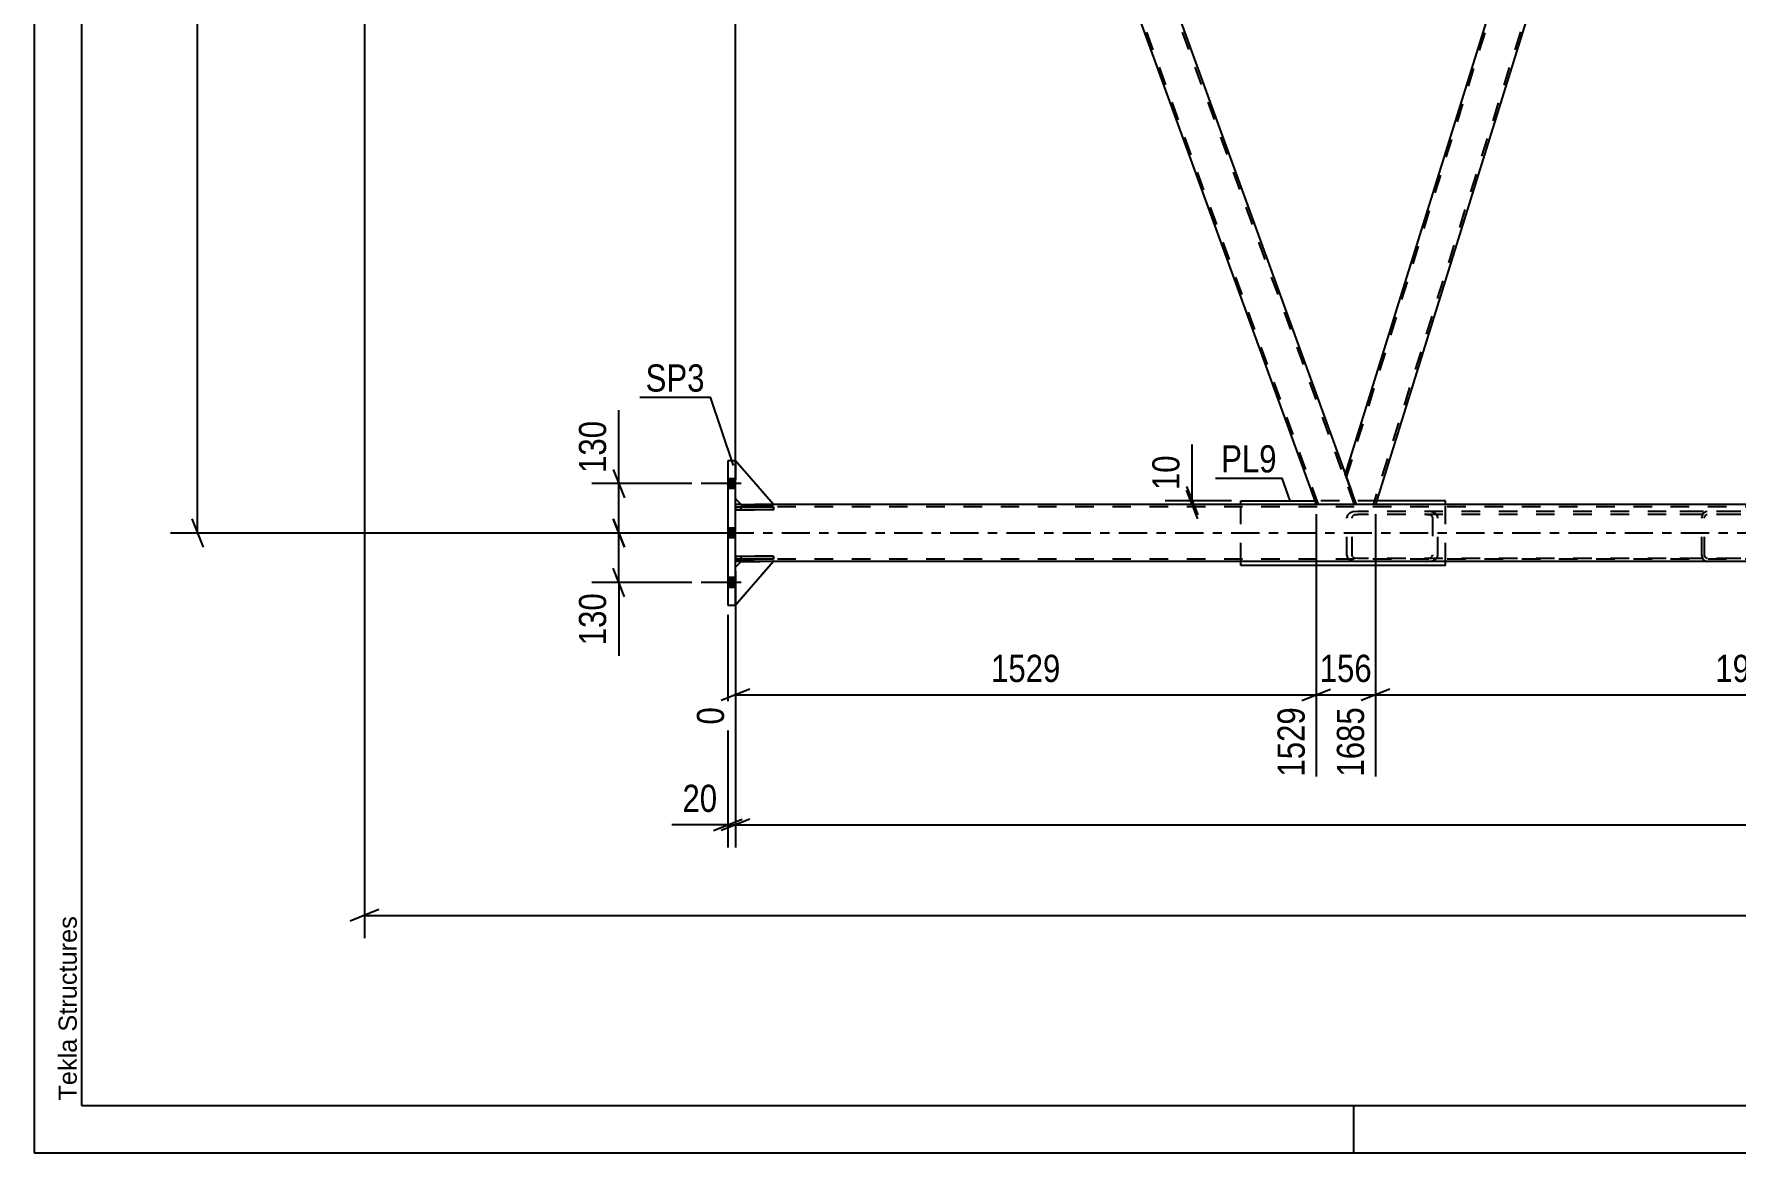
# Model space of a CAD drawing. Header units: millimetres. Extents: x -808 to 381, y -747 to 94.
# Drawn here: x -807.9 to -628.6, y -746.7 to -628.9 of the extents above; entities that cross this region are included whole.
import ezdxf

# ---------------------------------------------------------------- set-up
doc = ezdxf.new("R2010")
doc.units = ezdxf.units.MM
doc.linetypes.add('DXK_LINE_DOT2', pattern=[3.9198, 1.9599, -1.9599])
doc.linetypes.add('DXK_LINE_DOT3', pattern=[5.9187, 2.979, -0.9799, 0.9799, -0.9799])
doc.styles.add('Arial', font='arial.ttf', dxfattribs={"height": 0.2})
doc.styles.add('Arial Narrow', font='ARIALN.TTF', dxfattribs={"height": 0.2})

# ---------------------------------------------------------------- blocks, each defined once
blk = doc.blocks.new('Unknown-232923327-64945')
at = {"color": 5, "linetype": 'Continuous'}
for p, q in [((-807.88, 94.32), (-807.88, -746.68)), ((-802.88, 89.32), (-802.88, -741.68)), ((-802.88, -741.68), (376.12, -741.68)), ((-668.88, -746.68), (-668.88, -741.68)), ((-807.88, -746.68), (381.12, -746.68))]:
    blk.add_line(p, q, dxfattribs=at)
at = {"color": 174, "linetype": 'Continuous', "style": 'Arial'}
blk.add_text('Tekla Structures', height=1.9102, rotation=90, dxfattribs=at).set_placement((-803.38, -741.18))
blk = doc.blocks.new('Part-232923327-77260 - 77190')
at = {"color": 2, "linetype": 'Continuous'}
for p, q in [((-633.48, -558.7), (-669.79, -675.17)), ((-631.3, -558.7), (-630.22, -561.67)), ((-630.22, -561.67), (-666.61, -678.42)), ((-668.6, -678.42), (-669.79, -675.17))]:
    blk.add_line(p, q, dxfattribs=at)
at = {"color": 7, "linetype": 'DXK_LINE_DOT2'}
for p, q in [((-669.65, -675.54), (-633.23, -558.7)), ((-633.48, -558.7), (-631.3, -558.7)), ((-630.35, -561.3), (-666.86, -678.42)), ((-666.61, -678.42), (-668.6, -678.42))]:
    blk.add_line(p, q, dxfattribs=at)
blk = doc.blocks.new('Part-232923327-77263 - 77190')
at = {"color": 2, "linetype": 'Continuous'}
for p, q in [((-734.01, -673.82), (-734.81, -673.82)), ((-734.81, -673.82), (-734.81, -689.02)), ((-734.01, -689.02), (-734.01, -673.82)), ((-734.81, -689.02), (-734.01, -689.02))]:
    blk.add_line(p, q, dxfattribs=at)
blk = doc.blocks.new('Part-232923327-77387 - 77190')
at = {"color": 2, "linetype": 'Continuous'}
for p, q in [((-733.41, -684.42), (-734.01, -685.02)), ((-730.01, -684.42), (-734.01, -689.02)), ((-730.01, -684.42), (-733.41, -684.42))]:
    blk.add_line(p, q, dxfattribs=at)
at = {"color": 7, "linetype": 'DXK_LINE_DOT2'}
blk.add_line((-734.01, -689.02), (-734.01, -685.02), dxfattribs=at)
blk = doc.blocks.new('Part-232923327-77283 - 77190')
at = {"color": 7, "linetype": 'DXK_LINE_DOT2'}
for p, q in [((-628.74, -679.14), (-634.57, -679.14)), ((-631.88, -679.19), (-632.07, -679.33)), ((-631.66, -679.14), (-631.88, -679.19)), ((-628.74, -679.46), (-634.57, -679.46)), ((-632.2, -679.53), (-632.24, -679.78)), ((-632.24, -683.78), (-632.24, -679.78)), ((-632.07, -679.33), (-632.2, -679.53)), ((-631.95, -679.78), (-631.93, -679.66)), ((-631.95, -683.78), (-631.95, -679.78)), ((-631.93, -679.66), (-631.86, -679.55)), ((-631.86, -679.55), (-631.77, -679.48)), ((-631.77, -679.48), (-631.66, -679.46)), ((-628.74, -684.1), (-634.57, -684.1)), ((-628.74, -684.42), (-634.57, -684.42)), ((-632.24, -683.78), (-632.2, -684.02)), ((-632.2, -684.02), (-632.07, -684.23)), ((-632.07, -684.23), (-631.88, -684.37)), ((-631.93, -683.9), (-631.95, -683.78)), ((-631.86, -684.01), (-631.93, -683.9)), ((-631.88, -684.37), (-631.66, -684.42)), ((-631.77, -684.08), (-631.86, -684.01)), ((-631.66, -684.1), (-631.77, -684.08))]:
    blk.add_line(p, q, dxfattribs=at)
blk = doc.blocks.new('Part-232923327-77225 - 77190')
at = {"color": 7, "linetype": 'DXK_LINE_DOT2'}
for p, q in [((-668.47, -679.14), (-668.92, -679.19)), ((-620.3, -679.14), (-668.47, -679.14)), ((-660.75, -679.19), (-661.19, -679.14)), ((-669.55, -679.53), (-669.64, -679.78)), ((-669.64, -683.78), (-669.64, -679.78)), ((-669.06, -679.78), (-669.01, -679.66)), ((-669.06, -683.78), (-669.06, -679.78)), ((-668.7, -679.48), (-668.47, -679.46)), ((-620.3, -679.46), (-668.47, -679.46)), ((-661.19, -679.46), (-660.97, -679.48)), ((-660.66, -679.66), (-660.61, -679.78)), ((-660.61, -679.78), (-660.61, -683.78)), ((-660.03, -679.78), (-660.12, -679.53)), ((-660.03, -683.78), (-660.03, -679.78)), ((-669.64, -683.78), (-669.55, -684.02)), ((-669.01, -683.9), (-669.06, -683.78)), ((-668.92, -684.37), (-668.47, -684.42)), ((-668.47, -684.1), (-668.7, -684.08)), ((-620.3, -684.1), (-668.47, -684.1)), ((-620.3, -684.42), (-668.47, -684.42)), ((-668.47, -684.42), (-668.47, -684.42)), ((-660.97, -684.08), (-661.19, -684.1)), ((-661.19, -684.42), (-660.86, -684.38)), ((-660.86, -684.38), (-660.75, -684.37)), ((-660.61, -683.78), (-660.66, -683.9)), ((-660.12, -684.02), (-660.03, -683.78))]:
    blk.add_line(p, q, dxfattribs=at)
for centre, radius, start, end in [((-668.74, -680.26), 1.09, 99.5182, 138.0637), ((-660.93, -680.26), 1.09, 41.9363, 80.4819), ((-668.61, -680.02), 0.545, 99.5182, 138.0637), ((-661.06, -680.02), 0.545, 41.9363, 80.4819), ((-668.74, -683.3), 1.09, 221.9363, 260.4819), ((-668.61, -683.54), 0.545, 221.9363, 260.4819), ((-661.06, -683.54), 0.545, 279.5182, 318.0637), ((-660.93, -683.3), 1.09, 279.5182, 318.0637)]:
    blk.add_arc(centre, radius, start, end, dxfattribs=at)
blk = doc.blocks.new('Part-232923327-77383 - 77190')
at = {"color": 2, "linetype": 'Continuous'}
for p, q in [((-734.01, -683.86), (-730.01, -683.86)), ((-734.01, -684.18), (-734.01, -683.86)), ((-730.01, -684.18), (-734.01, -684.18)), ((-730.01, -683.86), (-730.01, -684.18))]:
    blk.add_line(p, q, dxfattribs=at)
at = {"color": 7, "linetype": 'DXK_LINE_DOT2'}
blk.add_line((-733.41, -684.18), (-733.41, -683.86), dxfattribs=at)
blk = doc.blocks.new('Part-232923327-77252 - 77190')
at = {"color": 7, "linetype": 'DXK_LINE_DOT2'}
for p, q in [((-627.04, -558.7), (-631.3, -558.7)), ((-630.22, -561.67), (-631.3, -558.7)), ((-631.04, -558.7), (-587.47, -678.42)), ((-583.72, -678.42), (-627.3, -558.7)), ((-583.47, -678.42), (-584.65, -675.17)), ((-587.73, -678.42), (-583.47, -678.42))]:
    blk.add_line(p, q, dxfattribs=at)
at = {"color": 2, "linetype": 'Continuous'}
for p, q in [((-584.65, -675.17), (-627.04, -558.7)), ((-587.73, -678.42), (-630.22, -561.67))]:
    blk.add_line(p, q, dxfattribs=at)
blk = doc.blocks.new('Part-232923327-77253 - 77190')
at = {"color": 2, "linetype": 'Continuous'}
for p, q in [((-716.43, -558.7), (-672.86, -678.42)), ((-712.18, -558.7), (-669.79, -675.17))]:
    blk.add_line(p, q, dxfattribs=at)
at = {"color": 7, "linetype": 'DXK_LINE_DOT2'}
for p, q in [((-712.18, -558.7), (-716.43, -558.7)), ((-672.6, -678.42), (-716.18, -558.7)), ((-712.43, -558.7), (-668.86, -678.42)), ((-669.79, -675.17), (-668.6, -678.42)), ((-668.6, -678.42), (-672.86, -678.42))]:
    blk.add_line(p, q, dxfattribs=at)
blk = doc.blocks.new('Part-232923327-77308 - 77190')
at = {"color": 2, "linetype": 'Continuous'}
for p, q in [((-680.78, -678.42), (-680.78, -678.02)), ((-680.78, -678.02), (-673.01, -678.02)), ((-659.23, -678.02), (-666.49, -678.02)), ((-659.23, -678.42), (-659.23, -678.02)), ((-680.78, -684.82), (-680.78, -684.42)), ((-659.23, -684.82), (-659.23, -684.42)), ((-659.23, -684.82), (-680.78, -684.82))]:
    blk.add_line(p, q, dxfattribs=at)
at = {"color": 7, "linetype": 'DXK_LINE_DOT2'}
for p, q in [((-680.78, -684.42), (-680.78, -678.42)), ((-666.49, -678.02), (-673.01, -678.02)), ((-659.23, -684.42), (-659.23, -678.42))]:
    blk.add_line(p, q, dxfattribs=at)
blk = doc.blocks.new('Part-232923327-77354 - 77190')
at = {"color": 2, "linetype": 'Continuous'}
for p, q in [((-733.41, -678.42), (-734.01, -678.42)), ((-57.35, -678.42), (-730.01, -678.42)), ((-733.41, -684.42), (-734.01, -684.42)), ((-57.35, -684.42), (-730.01, -684.42))]:
    blk.add_line(p, q, dxfattribs=at)
at = {"color": 7, "linetype": 'DXK_LINE_DOT2'}
for p, q in [((-734.01, -684.42), (-734.01, -678.42)), ((-57.35, -678.66), (-734.01, -678.66)), ((-730.01, -678.42), (-733.41, -678.42)), ((-57.35, -684.18), (-734.01, -684.18)), ((-730.01, -684.42), (-733.41, -684.42))]:
    blk.add_line(p, q, dxfattribs=at)
at = {"color": 7, "linetype": 'DXK_LINE_DOT3'}
blk.add_line((-57.35, -681.42), (-734.01, -681.42), dxfattribs=at)
blk = doc.blocks.new('Part-232923327-77380 - 77190')
at = {"color": 7, "linetype": 'DXK_LINE_DOT2'}
for p, q in [((-730.01, -678.66), (-734.01, -678.66)), ((-734.01, -678.66), (-734.01, -678.98)), ((-734.01, -678.98), (-730.01, -678.98)), ((-733.41, -678.98), (-733.41, -678.66)), ((-730.01, -678.98), (-730.01, -678.66))]:
    blk.add_line(p, q, dxfattribs=at)
blk = doc.blocks.new('Part-232923327-77381 - 77190')
at = {"color": 7, "linetype": 'DXK_LINE_DOT2'}
for p, q in [((-730.01, -683.86), (-734.01, -683.86)), ((-734.01, -683.86), (-734.01, -684.18)), ((-734.01, -684.18), (-730.01, -684.18)), ((-733.41, -684.18), (-733.41, -683.86)), ((-730.01, -684.18), (-730.01, -683.86))]:
    blk.add_line(p, q, dxfattribs=at)
blk = doc.blocks.new('Part-232923327-77382 - 77190')
at = {"color": 2, "linetype": 'Continuous'}
for p, q in [((-734.01, -678.66), (-730.01, -678.66)), ((-734.01, -678.98), (-734.01, -678.66)), ((-730.01, -678.98), (-734.01, -678.98)), ((-730.01, -678.66), (-730.01, -678.98))]:
    blk.add_line(p, q, dxfattribs=at)
at = {"color": 7, "linetype": 'DXK_LINE_DOT2'}
blk.add_line((-733.41, -678.98), (-733.41, -678.66), dxfattribs=at)
blk = doc.blocks.new('Part-232923327-77384 - 77190')
at = {"color": 7, "linetype": 'DXK_LINE_DOT2'}
for p, q in [((-730.01, -678.42), (-734.01, -673.82)), ((-734.01, -673.82), (-734.01, -677.82)), ((-734.01, -677.82), (-733.41, -678.42)), ((-733.41, -678.42), (-730.01, -678.42))]:
    blk.add_line(p, q, dxfattribs=at)
blk = doc.blocks.new('Part-232923327-77385 - 77190')
at = {"color": 2, "linetype": 'Continuous'}
for p, q in [((-730.01, -678.42), (-734.01, -673.82)), ((-734.01, -677.82), (-733.41, -678.42)), ((-733.41, -678.42), (-730.01, -678.42))]:
    blk.add_line(p, q, dxfattribs=at)
at = {"color": 7, "linetype": 'DXK_LINE_DOT2'}
blk.add_line((-734.01, -673.82), (-734.01, -677.82), dxfattribs=at)
blk = doc.blocks.new('Part-232923327-77386 - 77190')
at = {"color": 7, "linetype": 'DXK_LINE_DOT2'}
for p, q in [((-734.01, -685.02), (-733.41, -684.42)), ((-730.01, -684.42), (-734.01, -689.02)), ((-733.41, -684.42), (-730.01, -684.42)), ((-734.01, -689.02), (-734.01, -685.02))]:
    blk.add_line(p, q, dxfattribs=at)
blk = doc.blocks.new('Bolt-232923327-77424 - 77190')
at = {"linetype": 'Continuous'}
for points in [[(-734.01, -676.74), (-734.01, -675.7), (-734.81, -675.7), (-734.81, -676.74)], [(-734.01, -676.74), (-734.01, -675.7), (-734.81, -675.7), (-734.81, -676.74)], [(-734.01, -676.74), (-734.01, -675.7), (-734.81, -675.7), (-734.81, -676.74)], [(-734.01, -681.94), (-734.01, -680.9), (-734.81, -680.9), (-734.81, -681.94)], [(-734.01, -681.94), (-734.01, -680.9), (-734.81, -680.9), (-734.81, -681.94)], [(-734.01, -687.14), (-734.01, -686.1), (-734.81, -686.1), (-734.81, -687.14)], [(-734.01, -687.14), (-734.01, -686.1), (-734.81, -686.1), (-734.81, -687.14)], [(-734.01, -687.14), (-734.01, -686.1), (-734.81, -686.1), (-734.81, -687.14)]]:
    blk.add_hatch(color=1, dxfattribs=at).paths.add_polyline_path(points)
at = {"color": 1, "linetype": 'Continuous'}
for p, q in [((-734.01, -675.7), (-734.81, -675.7)), ((-734.01, -675.7), (-734.81, -675.7)), ((-734.01, -675.7), (-734.81, -675.7)), ((-733.41, -676.22), (-737.61, -676.22)), ((-733.41, -676.22), (-737.61, -676.22)), ((-733.41, -676.22), (-737.61, -676.22)), ((-734.01, -676.74), (-734.81, -676.74)), ((-734.01, -676.74), (-734.81, -676.74)), ((-734.01, -676.74), (-734.81, -676.74)), ((-734.01, -680.9), (-734.81, -680.9)), ((-734.01, -680.9), (-734.81, -680.9)), ((-733.41, -681.42), (-737.61, -681.42)), ((-733.41, -681.42), (-737.61, -681.42)), ((-734.01, -681.94), (-734.81, -681.94)), ((-734.01, -681.94), (-734.81, -681.94)), ((-734.01, -686.1), (-734.81, -686.1)), ((-734.01, -686.1), (-734.81, -686.1)), ((-734.01, -686.1), (-734.81, -686.1)), ((-733.41, -686.62), (-737.61, -686.62)), ((-733.41, -686.62), (-737.61, -686.62)), ((-733.41, -686.62), (-737.61, -686.62)), ((-734.01, -687.14), (-734.81, -687.14)), ((-734.01, -687.14), (-734.81, -687.14)), ((-734.01, -687.14), (-734.81, -687.14))]:
    blk.add_line(p, q, dxfattribs=at)
blk = doc.blocks.new('StraightDimension-232923327-108410 - 77190')
at = {"color": 7, "linetype": 'Continuous'}
for p, q in [((-790.05, -557.56), (-791.25, -554.56)), ((-774.08, -556.06), (-793.5, -556.06)), ((-790.65, -681.42), (-790.65, -556.06)), ((-791.25, -679.92), (-790.05, -682.92)), ((-735.81, -681.42), (-793.5, -681.42))]:
    blk.add_line(p, q, dxfattribs=at)
at = {"color": 0}
blk.add_wipeout([(-791.4, -614.49), (-795.6, -614.49), (-795.6, -623), (-791.4, -623)], dxfattribs=at)
at = {"color": 3, "style": 'Arial Narrow'}
blk.add_text('3134', height=2.863, rotation=90.0002, dxfattribs=at).set_placement((-792, -622.4))
blk = doc.blocks.new('StraightDimension-232923327-160043 - 77190')
at = {"color": 7, "linetype": 'Continuous'}
for p, q in [((-746.88, -679.92), (-745.68, -682.92)), ((-735.01, -681.42), (-749.13, -681.42)), ((-746.28, -686.62), (-746.28, -681.42)), ((-745.68, -688.12), (-746.88, -685.12)), ((-738.61, -686.62), (-749.13, -686.62))]:
    blk.add_line(p, q, dxfattribs=at)
at = {"color": 0}
blk.add_wipeout([(-747.03, -687.14), (-751.23, -687.14), (-751.23, -693.83), (-747.03, -693.83)], dxfattribs=at)
at = {"color": 7, "linetype": 'Continuous'}
blk.add_line((-746.28, -686.62), (-746.28, -694.35), dxfattribs=at)
blk.add_line((-746.28, -686.62), (-746.28, -694.35), dxfattribs=at)
at = {"color": 3, "style": 'Arial Narrow'}
blk.add_text('130', height=2.863, rotation=90.0002, dxfattribs=at).set_placement((-747.63, -693.23))
blk = doc.blocks.new('StraightDimension-232923327-99634 - 77190')
at = {"color": 7, "linetype": 'Continuous'}
for p, q in [((-672.86, -679.42), (-672.86, -707.06)), ((-666.61, -679.42), (-666.61, -707.06)), ((-674.36, -699.05), (-671.36, -697.85)), ((-672.86, -698.45), (-666.61, -698.45)), ((-665.11, -697.85), (-668.11, -699.05))]:
    blk.add_line(p, q, dxfattribs=at)
at = {"color": 0}
blk.add_wipeout([(-666.39, -697.7), (-666.39, -693.5), (-673.08, -693.5), (-673.08, -697.7)], dxfattribs=at)
at = {"color": 0, "linetype": 'Continuous'}
blk.add_wipeout([(-667.21, -699.15), (-671.41, -699.15), (-671.41, -707.66), (-667.21, -707.66)], dxfattribs=at)
at = {"color": 3, "style": 'Arial Narrow'}
blk.add_text('156', height=2.863, dxfattribs=at).set_placement((-672.48, -697.1))
at = {"color": 3, "linetype": 'Continuous', "style": 'Arial Narrow'}
blk.add_text('1685', height=2.863, rotation=90.0002, dxfattribs=at).set_placement((-667.81, -707.06))
blk = doc.blocks.new('StraightDimension-232923327-98972 - 77190')
at = {"color": 7, "linetype": 'Continuous'}
for p, q in [((-734.01, -690.02), (-734.01, -714.53)), ((-732.51, -711.53), (-735.51, -712.73)), ((-734.01, -712.13), (-45.25, -712.13))]:
    blk.add_line(p, q, dxfattribs=at)
blk = doc.blocks.new('StraightDimension-232923327-98973 - 77190')
at = {"color": 7, "linetype": 'Continuous'}
for p, q in [((-734.81, -690.02), (-734.81, -714.53)), ((-734.01, -690.02), (-734.01, -714.53)), ((-736.31, -712.73), (-733.31, -711.53)), ((-732.51, -711.53), (-735.51, -712.73)), ((-734.81, -712.13), (-734.01, -712.13))]:
    blk.add_line(p, q, dxfattribs=at)
at = {"color": 0}
blk.add_wipeout([(-735.33, -711.38), (-735.33, -707.18), (-740.19, -707.18), (-740.19, -711.38)], dxfattribs=at)
at = {"color": 7, "linetype": 'Continuous'}
blk.add_line((-734.81, -712.13), (-740.72, -712.13), dxfattribs=at)
blk.add_line((-734.81, -712.13), (-740.72, -712.13), dxfattribs=at)
at = {"color": 3, "style": 'Arial Narrow'}
blk.add_text('20', height=2.863, dxfattribs=at).set_placement((-739.59, -710.78))
blk = doc.blocks.new('StraightDimension-232923327-99038 - 77190')
at = {"color": 7, "linetype": 'Continuous'}
for p, q in [((-773.08, -563.56), (-773.08, -724.07)), ((-771.58, -721.07), (-774.58, -722.27)), ((-773.08, -721.67), (-44.45, -721.67))]:
    blk.add_line(p, q, dxfattribs=at)
blk = doc.blocks.new('StraightDimension-232923327-99633 - 77190')
at = {"color": 7, "linetype": 'Continuous'}
for p, q in [((-666.61, -679.42), (-666.61, -707.06)), ((-587.73, -679.42), (-587.73, -707.06)), ((-665.11, -697.85), (-668.11, -699.05)), ((-666.61, -698.45), (-587.73, -698.45)), ((-589.23, -699.05), (-586.23, -697.85))]:
    blk.add_line(p, q, dxfattribs=at)
at = {"color": 0}
blk.add_wipeout([(-622.91, -697.7), (-622.91, -693.5), (-631.42, -693.5), (-631.42, -697.7)], dxfattribs=at)
at = {"color": 0, "linetype": 'Continuous'}
blk.add_wipeout([(-588.33, -699.15), (-592.53, -699.15), (-592.53, -707.66), (-588.33, -707.66)], dxfattribs=at)
at = {"color": 3, "style": 'Arial Narrow'}
blk.add_text('1972', height=2.863, dxfattribs=at).set_placement((-630.82, -697.1))
at = {"color": 3, "linetype": 'Continuous', "style": 'Arial Narrow'}
blk.add_text('3657', height=2.863, rotation=90.0002, dxfattribs=at).set_placement((-588.93, -707.06))
blk = doc.blocks.new('StraightDimension-232923327-99635 - 77190')
at = {"color": 7, "linetype": 'Continuous'}
for p, q in [((-672.86, -679.42), (-672.86, -707.06)), ((-734.01, -685.42), (-734.01, -701.58)), ((-732.51, -697.85), (-735.51, -699.05)), ((-734.01, -698.45), (-672.86, -698.45)), ((-674.36, -699.05), (-671.36, -697.85))]:
    blk.add_line(p, q, dxfattribs=at)
at = {"color": 0}
blk.add_wipeout([(-699.18, -697.7), (-699.18, -693.5), (-707.69, -693.5), (-707.69, -697.7)], dxfattribs=at)
at = {"color": 0, "linetype": 'Continuous'}
for points in [[(-734.61, -699.15), (-738.81, -699.15), (-738.81, -702.18), (-734.61, -702.18)], [(-673.46, -699.15), (-677.66, -699.15), (-677.66, -707.66), (-673.46, -707.66)]]:
    blk.add_wipeout(points, dxfattribs=at)
at = {"color": 3, "style": 'Arial Narrow'}
blk.add_text('1529', height=2.863, dxfattribs=at).set_placement((-707.09, -697.1))
at = {"color": 3, "linetype": 'Continuous', "style": 'Arial Narrow'}
for s, height, p in [('0', 2.86, (-735.21, -701.58)), ('1529', 2.863, (-674.06, -707.06))]:
    blk.add_text(s, height=height, rotation=90.0002, dxfattribs=at).set_placement(p)
blk = doc.blocks.new('StraightDimension-232923327-100186 - 77190')
at = {"color": 7, "linetype": 'Continuous'}
for p, q in [((-772.44, -559.7), (-772.44, -627.42)), ((-734.01, -677.42), (-734.01, -622.17)), ((-770.94, -624.42), (-773.94, -625.62)), ((-772.44, -625.02), (-734.01, -625.02)), ((-735.51, -625.62), (-732.51, -624.42))]:
    blk.add_line(p, q, dxfattribs=at)
at = {"color": 0}
blk.add_wipeout([(-748.97, -624.27), (-748.97, -620.07), (-757.48, -620.07), (-757.48, -624.27)], dxfattribs=at)
at = {"color": 3, "style": 'Arial Narrow'}
blk.add_text('1145', height=2.863, dxfattribs=at).set_placement((-756.88, -623.67))
blk = doc.blocks.new('StraightDimension-232923327-160042 - 77190')
at = {"color": 7, "linetype": 'Continuous'}
for p, q in [((-746.88, -674.72), (-745.68, -677.72)), ((-738.61, -676.22), (-749.13, -676.22)), ((-746.28, -681.42), (-746.28, -676.22)), ((-745.68, -682.92), (-746.88, -679.92)), ((-735.01, -681.42), (-749.13, -681.42))]:
    blk.add_line(p, q, dxfattribs=at)
at = {"color": 0}
blk.add_wipeout([(-747.03, -669.01), (-751.23, -669.01), (-751.23, -675.69), (-747.03, -675.69)], dxfattribs=at)
at = {"color": 7, "linetype": 'Continuous'}
blk.add_line((-746.28, -676.22), (-746.28, -668.49), dxfattribs=at)
blk.add_line((-746.28, -676.22), (-746.28, -668.49), dxfattribs=at)
at = {"color": 3, "style": 'Arial Narrow'}
blk.add_text('130', height=2.863, rotation=90.0002, dxfattribs=at).set_placement((-747.63, -675.09))
blk = doc.blocks.new('StraightDimension-232923327-160069 - 77190')
at = {"color": 7, "linetype": 'Continuous'}
for p, q in [((-686.5, -676.52), (-685.3, -679.52)), ((-685.3, -679.92), (-686.5, -676.92)), ((-681.78, -678.02), (-688.75, -678.02)), ((-681.78, -678.42), (-688.75, -678.42)), ((-685.9, -678.42), (-685.9, -678.02))]:
    blk.add_line(p, q, dxfattribs=at)
at = {"color": 0}
blk.add_wipeout([(-686.65, -672.64), (-690.85, -672.64), (-690.85, -677.5), (-686.65, -677.5)], dxfattribs=at)
at = {"color": 7, "linetype": 'Continuous'}
blk.add_line((-685.9, -678.02), (-685.9, -672.11), dxfattribs=at)
blk.add_line((-685.9, -678.02), (-685.9, -672.11), dxfattribs=at)
at = {"color": 3, "style": 'Arial Narrow'}
blk.add_text('10', height=2.863, rotation=90.0002, dxfattribs=at).set_placement((-687.25, -676.9))
blk = doc.blocks.new('Mark-232923327-100522 - 77190')
at = {"color": 0}
blk.add_wipeout([(-737.25, -666.53), (-737.25, -663.53), (-743.47, -663.53), (-743.47, -666.53)], dxfattribs=at)
blk.add_wipeout([(-737.25, -666.53), (-737.25, -663.53), (-743.47, -663.53), (-743.47, -666.53)], dxfattribs=at)
at = {"color": 30, "linetype": 'Continuous'}
for p in [(-744.07, -667.13), (-734.22, -674.31)]:
    blk.add_line(p, (-736.65, -667.13), dxfattribs=at)
at = {"color": 3, "style": 'Arial Narrow'}
blk.add_text('SP3', height=2.863, dxfattribs=at).set_placement((-743.47, -666.53))
blk = doc.blocks.new('Mark-232923327-160085 - 77190')
at = {"color": 0}
blk.add_wipeout([(-677.02, -675.04), (-677.02, -672.04), (-682.86, -672.04), (-682.86, -675.04)], dxfattribs=at)
blk.add_wipeout([(-677.02, -675.04), (-677.02, -672.04), (-682.86, -672.04), (-682.86, -675.04)], dxfattribs=at)
at = {"color": 30, "linetype": 'Continuous'}
for p in [(-683.46, -675.64), (-675.56, -678.13)]:
    blk.add_line(p, (-676.42, -675.64), dxfattribs=at)
at = {"color": 3, "style": 'Arial Narrow'}
blk.add_text('PL9', height=2.863, dxfattribs=at).set_placement((-682.86, -675.04))

msp = doc.modelspace()

# ---------------------------------------------------------------- block references
for name in ['Unknown-232923327-64945', 'Part-232923327-77253 - 77190', 'Part-232923327-77260 - 77190', 'Part-232923327-77252 - 77190', 'Part-232923327-77263 - 77190', 'Part-232923327-77384 - 77190', 'Part-232923327-77385 - 77190', 'Bolt-232923327-77424 - 77190', 'Part-232923327-77354 - 77190', 'Part-232923327-77380 - 77190', 'Part-232923327-77382 - 77190', 'Part-232923327-77308 - 77190', 'Part-232923327-77225 - 77190', 'Part-232923327-77283 - 77190', 'Part-232923327-77383 - 77190', 'Part-232923327-77381 - 77190', 'Part-232923327-77387 - 77190', 'Part-232923327-77386 - 77190']:
    msp.add_blockref(name, (0, 0))

# ---------------------------------------------------------------- next in the draw order: block references
for name in ['StraightDimension-232923327-108410 - 77190', 'StraightDimension-232923327-99634 - 77190']:
    msp.add_blockref(name, (0, 0))

# ---------------------------------------------------------------- next in the draw order: block references
msp.add_blockref('StraightDimension-232923327-160043 - 77190', (0, 0))

# ---------------------------------------------------------------- next in the draw order: block references
msp.add_blockref('StraightDimension-232923327-98972 - 77190', (0, 0))

# ---------------------------------------------------------------- next in the draw order: block references
msp.add_blockref('StraightDimension-232923327-98973 - 77190', (0, 0))

# ---------------------------------------------------------------- next in the draw order: block references
msp.add_blockref('StraightDimension-232923327-99038 - 77190', (0, 0))

# ---------------------------------------------------------------- next in the draw order: block references
for name in ['StraightDimension-232923327-100186 - 77190', 'StraightDimension-232923327-99635 - 77190', 'StraightDimension-232923327-99633 - 77190']:
    msp.add_blockref(name, (0, 0))

# ---------------------------------------------------------------- next in the draw order: block references
for name in ['StraightDimension-232923327-160042 - 77190', 'StraightDimension-232923327-160069 - 77190']:
    msp.add_blockref(name, (0, 0))

# ---------------------------------------------------------------- next in the draw order: block references
for name in ['Mark-232923327-100522 - 77190', 'Mark-232923327-160085 - 77190']:
    msp.add_blockref(name, (0, 0))

doc.saveas('drawing.dxf')
